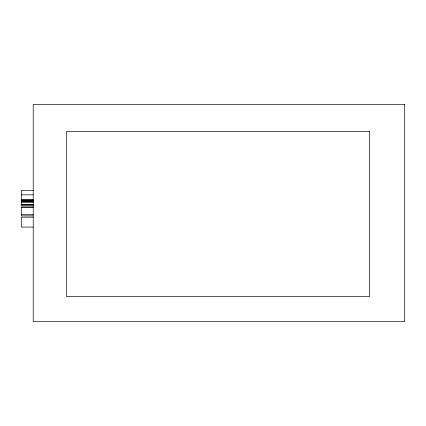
<?xml version="1.0" encoding="UTF-8"?>
<svg xmlns="http://www.w3.org/2000/svg" width="426" height="426" viewBox="0 0 426 426"><rect width="100%" height="100%" fill="white"/><g stroke="black" fill="none" stroke-linecap="round" stroke-linejoin="round"><path stroke-width="0.64" d="M33.228 190.411L21.3 190.411L21.3 200.284L33.228 200.284M21.3 194.836L33.228 194.836M21.3 199.613L33.228 199.613M21.3 200.167L33.228 200.167M33.228 201.402L21.3 201.402L21.3 205.572L33.228 205.572M21.3 201.562L33.228 201.562M21.3 202.467L33.228 202.467M21.3 204.336L33.228 204.336M21.3 204.411L33.228 204.411M33.228 206.892L21.3 206.892L21.3 215.875L33.228 215.875M21.3 207.478L33.228 207.478M21.3 214.582L33.228 214.582M33.228 217.175L21.3 217.175L21.3 227.069L33.228 227.069M404.7 104.402L33.228 104.402L33.228 321.598L404.7 321.598L404.7 104.402M369.661 131.618L66.339 131.618L66.339 296.405L369.661 296.405L369.661 131.618"/></g></svg>
